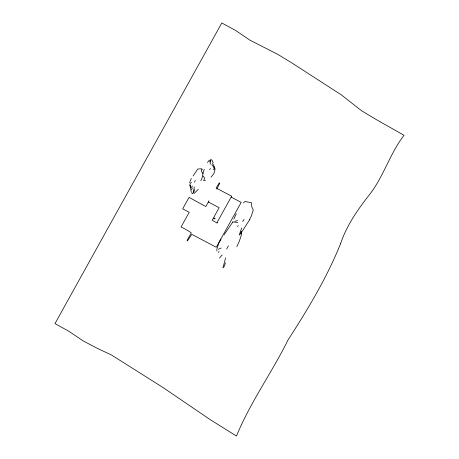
<?xml version="1.0" encoding="UTF-8"?>
<svg xmlns="http://www.w3.org/2000/svg" width="459" height="459" viewBox="0 0 459 459"><rect width="100%" height="100%" fill="white"/><g stroke="black" fill="none" stroke-linecap="round" stroke-linejoin="round"><path stroke-width="0.69" d="M213.228 163.002L212.156 160.415L211.083 159.577L210.652 159.939L210.142 164.374M191.782 193.032L192.407 193.755L193.377 192.373L194.295 186.882M202.43 169.681L202.511 169.205M209.734 162.073L210.033 160.598L210.652 159.939M194.53 189.521L194.088 191.426L193.377 192.373M202.803 173.594L204.232 169.319M213.762 168.229L214.06 166.996L213.642 164.643M191.317 192.327L190.284 186.394L190.709 184.644M225.604 257.901L222.908 267.953L224.285 266.335L225.467 262.927M189.67 182.808L190.146 181.207M216.872 249.168L218.765 243.178L220.842 239.064M241.698 227.98L239.208 235.065L240.344 233.947L241.445 231.566M233.82 219.155L236.247 213.768M220.24 240.843L220.911 239.179M218.564 252.548L219.052 251.36M200.858 180.8L202.069 177.977L203.107 173.433L201.478 171.459L201.685 168.774L197.76 168.998L193.078 176.009M191.569 189.619L192.35 187.909M236.827 246.649L239.259 241.4L241.182 235.639L241.721 232.811L241.101 231.692M190.301 180.668L191.351 178.453M249.501 219.804L251.348 216.051L253.265 209.895L251.859 207.112L251.452 202.717L245.33 201.564L244.32 201.908L243.557 202.93M211.955 164.661L212.592 163.461M194.375 182.171L195.293 180.444M209.62 169.836L210.383 168.442M232.415 222.701L232.839 221.932L237.842 222.403M209.017 200.795L205.816 206.561L189.056 197.376L182.682 208.851L189.223 212.253L181.058 227.01A14.797 3.012 29 0 1 191.283 232.862L187.048 240.487L187.484 240.895L191.759 234.302L216.269 247.263L241.187 202.396L231.181 197.054M226.643 248.956L228.433 245.789M240.711 233.579L249.788 219.557M242.702 221.599L244.068 219.345M191.11 187.84L192.419 185.975M224.118 234.744L232.839 221.932M207.428 162.503L209.373 160.157M211.014 177.151L213.573 174.013L214.433 172.188L215.007 169.491L214.674 168.407M219.454 258.015L222.156 255.02M212.018 166.124L213.154 164.976M198.294 189.32L194.008 193.555M237.378 226.442L238.347 225.639M190.083 183.52L191.541 182.493M218.369 249.271L221.227 248.003M234.968 221.284L237.573 220.532M213.108 169.48L214.445 169.164M205.391 180.794L204.266 180.324L204.272 177.409L202.998 176.009M208.34 202.012L219.132 207.697L213.573 217.721L215.11 218.53L214.835 219.023L213.309 218.22L212.201 220.205L217.147 223.085L217.451 222.546L217.124 222.374L231.646 196.2L216.109 188.012L219.282 182.86L219.792 183.124A8.744 0.901 -62.2 0 0 218.117 186.474A8.411 0.866 -62.2 0 1 216.866 188.999M213.768 166.25L214.95 168.602M189.481 184.679L190.519 187.266M203.234 180.112L203.36 180.611M214.06 166.996L214.227 167.753M190.158 185.717L190.284 186.394M216.872 249.759L216.872 250.941M340.544 243.804C326.848 277.752 307.846 309.286 288.017 339.964C271.906 372.61 250.287 402.216 236.494 436.05L210.314 419.733L163.163 387.614L111.388 354.939L97.377 348.398L83.119 340.888L68.999 331.358L54.982 323.606L221.8 22.95L235.874 30.621L249.885 40.145L277.747 54.351L291.184 62.487L341.33 94.881L361.474 110.682L375.238 118.979L404.018 135.302C389.651 153.914 383.489 177.266 368.749 195.586C357.234 210.285 346.482 225.937 340.544 243.804"/></g></svg>
